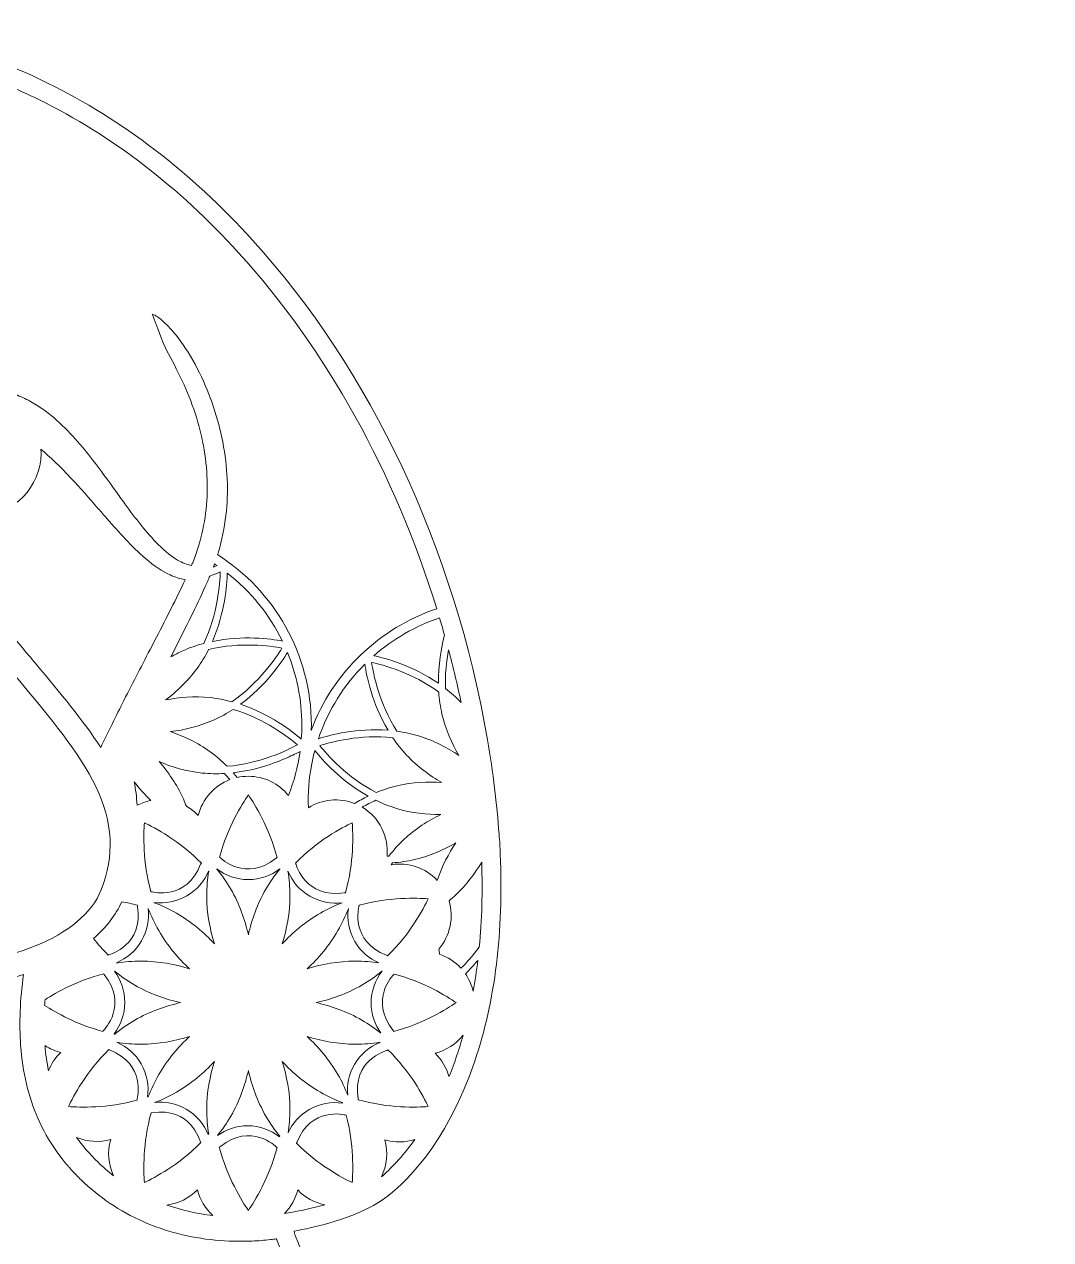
# Model space of a CAD drawing. Header units: millimetres. Extents: x -883 to 1566, y 87 to 598.
# Drawn here: x -198.8 to 21.6, y 336.8 to 597.8 of the extents above; entities that cross this region are included whole.
import ezdxf

# ---------------------------------------------------------------- set-up
doc = ezdxf.new("R2010")
doc.units = ezdxf.units.MM
doc.header["$MEASUREMENT"] = 0
doc.layers.add('Layer 2', color=7, linetype='Continuous')

msp = doc.modelspace()

# ---------------------------------------------------------------- linework, layer by layer
at = {"layer": 'Layer 2', "lineweight": 0}
for points, knots in [([(7.59, 244.45), (-3.48, 258), (-20.69, 266.08), (-33.06, 269.85), (-46.26, 273.87), (-56.89, 274.85), (-57.33, 274.89), (-57.33, 274.89), (-63.26, 275.35), (-63.26, 275.35), (-63.26, 275.35), (-58.29, 272.15), (-58.29, 272.15), (-57.98, 271.95), (-27.3, 251.65), (-25.39, 228.72), (-24.66, 219.9), (-28.34, 211.7), (-36.31, 204.35), (-44.76, 196.57), (-54.51, 193.84), (-65.29, 196.22), (-75.68, 198.52), (-84.61, 204.98), (-90.28, 209.99), (-96.97, 215.9), (-101.82, 222.28), (-103.16, 225.53), (-103.16, 225.53), (-103.4, 226.14), (-103.4, 226.14), (-102.45, 237.73), (-103.56, 248.95), (-106.72, 259.52), (-109.4, 268.44), (-113.53, 276.92), (-119.01, 284.71), (-122.35, 289.47), (-125.77, 293.36), (-128.79, 296.42), (-131.43, 311.06), (-135.35, 324.76), (-140.5, 337.36), (-140.5, 337.36), (-140.49, 337.37), (-140.49, 337.37), (-140.49, 337.37), (-140.51, 337.38), (-140.51, 337.38), (-140.61, 337.61), (-140.7, 337.84), (-140.79, 338.07), (-140.79, 338.07), (-140.84, 338.65), (-140.84, 338.65), (-137.2, 339.27), (-127.54, 341.25), (-121.39, 345.72), (-117.66, 348.43), (-108.33, 356.72), (-102.1, 375.11), (-97.72, 388.05), (-95.89, 402.95), (-96.63, 419.6), (-96.65, 421.03), (-96.74, 422.45), (-96.88, 423.87), (-97.33, 430.37), (-98.15, 437.13), (-99.36, 444.13), (-106.45, 485.36), (-124.38, 523.48), (-149.82, 551.48), (-163.02, 566), (-177.81, 577.35), (-193.8, 585.21), (-210.69, 593.52), (-228.61, 597.76), (-247.06, 597.82), (-247.06, 597.82), (-247.29, 597.82), (-247.29, 597.82), (-247.29, 597.82), (-247.29, 597.82), (-247.29, 597.82), (-265.74, 597.76), (-283.66, 593.52), (-300.56, 585.21), (-316.54, 577.35), (-331.33, 566), (-344.53, 551.48), (-369.97, 523.48), (-387.9, 485.36), (-394.99, 444.13), (-399.61, 417.32), (-398.69, 394.1), (-392.25, 375.11), (-386.02, 356.72), (-376.69, 348.43), (-372.96, 345.72), (-366.81, 341.25), (-357.15, 339.27), (-353.51, 338.65), (-353.51, 338.65), (-353.55, 338.23), (-353.55, 338.23), (-358.37, 324.81), (-362.17, 311.04), (-364.92, 297.06), (-368.1, 293.91), (-371.76, 289.81), (-375.34, 284.71), (-380.82, 276.92), (-384.95, 268.44), (-387.63, 259.52), (-390.97, 248.36), (-392.03, 236.48), (-390.77, 224.19), (-388.36, 200.65), (-379.94, 184.75), (-374.91, 175.25), (-373.01, 171.66), (-371.51, 168.83), (-371.33, 167.36), (-371.33, 167.24), (-371.46, 166.18), (-375.61, 163.16), (-378.56, 161.03), (-382.63, 158.54), (-386.94, 155.91), (-397.73, 149.32), (-409.96, 141.86), (-412.37, 135.15), (-414.64, 128.81), (-414.65, 123.78), (-412.37, 120.21), (-410.62, 117.47), (-407.56, 115.77), (-403.5, 115.26), (-397.11, 107.82), (-380.02, 109.01), (-373.97, 109.69), (-374.01, 109.28), (-374.02, 108.82), (-374.01, 108.34), (-374.17, 106.94), (-373.86, 106.33), (-373.65, 105.92), (-373.65, 105.92), (-373.64, 105.93), (-373.64, 105.93), (-373.35, 104.91), (-372.87, 103.84), (-372.1, 102.79), (-368.52, 97.9), (-360.39, 95.72), (-347.92, 96.3), (-341.76, 91.24), (-334.56, 89.82), (-328.4, 89.82), (-323.52, 89.82), (-319.3, 90.71), (-316.77, 91.4), (-313.85, 92.2), (-309.45, 92.16), (-304.79, 92.13), (-296.58, 92.07), (-288.1, 92.01), (-284.44, 96.38), (-284.44, 96.38), (-284.36, 96.49), (-284.36, 96.49), (-274.54, 110.69), (-287.03, 135.42), (-291.55, 143.4), (-284.05, 142.9), (-263.4, 141.67), (-247.18, 141.98), (-230.95, 141.67), (-210.3, 142.9), (-202.8, 143.4), (-207.32, 135.42), (-219.81, 110.69), (-209.99, 96.49), (-209.99, 96.49), (-209.91, 96.38), (-209.91, 96.38), (-206.25, 92.01), (-197.77, 92.07), (-189.56, 92.13), (-184.9, 92.16), (-180.5, 92.2), (-177.58, 91.4), (-171.85, 89.84), (-157.47, 87.24), (-146.43, 96.3), (-133.96, 95.72), (-125.83, 97.9), (-122.25, 102.79), (-121.43, 103.9), (-120.94, 105.03), (-120.66, 106.11), (-120.49, 106.51), (-120.38, 107.01), (-120.39, 107.68), (-120.32, 108.42), (-120.33, 109.1), (-120.38, 109.69), (-114.32, 109.01), (-97.24, 107.82), (-90.85, 115.26), (-86.79, 115.77), (-83.73, 117.47), (-81.98, 120.21), (-79.7, 123.78), (-79.71, 128.81), (-81.98, 135.15), (-83.16, 138.43), (-86.68, 141.88), (-91.23, 145.33), (-85.44, 143.84), (-77.25, 142.05), (-67.96, 140.98), (-63.12, 140.42), (-57.69, 140.03), (-51.97, 140.03), (-37.91, 140.03), (-22.08, 142.39), (-8.98, 150.42), (6.59, 159.96), (16.02, 175.91), (19.04, 197.83), (21.57, 216.16), (17.82, 231.93), (7.59, 244.45)], [0, 0, 0, 0, 1, 1, 1, 2, 2, 2, 3, 3, 3, 4, 4, 4, 5, 5, 5, 6, 6, 6, 7, 7, 7, 8, 8, 8, 9, 9, 9, 10, 10, 10, 11, 11, 11, 12, 12, 12, 13, 13, 13, 14, 14, 14, 15, 15, 15, 16, 16, 16, 17, 17, 17, 18, 18, 18, 19, 19, 19, 20, 20, 20, 21, 21, 21, 22, 22, 22, 23, 23, 23, 24, 24, 24, 25, 25, 25, 26, 26, 26, 27, 27, 27, 28, 28, 28, 29, 29, 29, 30, 30, 30, 31, 31, 31, 32, 32, 32, 33, 33, 33, 34, 34, 34, 35, 35, 35, 36, 36, 36, 37, 37, 37, 38, 38, 38, 39, 39, 39, 40, 40, 40, 41, 41, 41, 42, 42, 42, 43, 43, 43, 44, 44, 44, 45, 45, 45, 46, 46, 46, 47, 47, 47, 48, 48, 48, 49, 49, 49, 50, 50, 50, 51, 51, 51, 52, 52, 52, 53, 53, 53, 54, 54, 54, 55, 55, 55, 56, 56, 56, 57, 57, 57, 58, 58, 58, 59, 59, 59, 60, 60, 60, 61, 61, 61, 62, 62, 62, 63, 63, 63, 64, 64, 64, 65, 65, 65, 66, 66, 66, 67, 67, 67, 68, 68, 68, 69, 69, 69, 70, 70, 70, 71, 71, 71, 72, 72, 72, 73, 73, 73, 74, 74, 74, 75, 75, 75, 76, 76, 76, 77, 77, 77, 78, 78, 78, 78]), ([(-195.58, 581.59), (-180.05, 573.95), (-165.67, 562.91), (-152.81, 548.76), (-133.93, 527.99), (-119.28, 501.5), (-110.25, 472.3), (-122.47, 468.17), (-132.57, 458.71), (-137.2, 446.17), (-137.19, 446.54), (-137.18, 446.91), (-137.18, 447.28), (-137.18, 462.66), (-145.22, 476.19), (-157.3, 483.92), (-157.24, 484.11), (-157.19, 484.29), (-157.13, 484.49), (-156.38, 487.06), (-155.84, 489.69), (-155.53, 492.3), (-154.92, 497.42), (-155.15, 502.74), (-156.2, 508.11), (-157.17, 513.11), (-158.86, 518.12), (-161.21, 523), (-162.4, 525.45), (-163.77, 527.73), (-165.28, 529.79), (-166.03, 530.82), (-166.89, 531.85), (-167.84, 532.88), (-168.32, 533.36), (-168.78, 533.83), (-169.31, 534.28), (-169.6, 534.54), (-169.88, 534.75), (-170.14, 534.94), (-170.14, 534.94), (-170.24, 535.01), (-170.24, 535.01), (-170.53, 535.21), (-170.89, 535.45), (-171.36, 535.56), (-171.36, 535.56), (-168.83, 528.78), (-168.3, 527.84), (-167.15, 525.8), (-166.04, 523.64), (-164.91, 521.24), (-162.75, 516.66), (-161.22, 511.97), (-160.36, 507.32), (-159.44, 502.38), (-159.28, 497.51), (-159.88, 492.83), (-160.18, 490.47), (-160.69, 488.09), (-161.39, 485.77), (-161.79, 484.5), (-162.18, 483.38), (-162.59, 482.35), (-162.69, 482.1), (-162.79, 481.86), (-162.89, 481.61), (-163.87, 481.79), (-164.88, 482.17), (-165.89, 482.75), (-167.19, 483.5), (-168.47, 484.53), (-170.04, 486.07), (-172.62, 488.66), (-174.91, 491.69), (-177.21, 494.82), (-177.88, 495.74), (-178.55, 496.66), (-179.21, 497.59), (-180.8, 499.8), (-182.44, 502.08), (-184.17, 504.31), (-186.37, 507.14), (-189.08, 510.43), (-192.51, 513.35), (-193.24, 513.98), (-194.08, 514.63), (-195.07, 515.33), (-195.88, 515.9), (-196.79, 516.46), (-197.94, 517.07), (-198.96, 517.6), (-200.01, 518.07), (-201.09, 518.45), (-202.14, 518.83), (-203.26, 519.11), (-204.53, 519.33), (-205.63, 519.51), (-206.83, 519.59), (-208.11, 519.58), (-209.2, 519.56), (-210.38, 519.43), (-211.61, 519.19), (-214.03, 518.73), (-216.25, 517.94), (-218.2, 516.84), (-219.15, 516.32), (-220.12, 515.63), (-221.18, 514.73), (-221.18, 514.73), (-221.21, 514.7), (-221.21, 514.7), (-222.26, 513.72), (-223.04, 512.85), (-223.65, 511.99), (-224.28, 511.13), (-224.85, 510.14), (-225.46, 508.84), (-225.9, 507.82), (-226.28, 506.71), (-226.58, 505.53), (-226.6, 505.42), (-226.63, 505.3), (-226.65, 505.18), (-227.94, 508.77), (-228.8, 512.32), (-229.27, 515.97), (-231.34, 531.8), (-231.26, 554.37), (-219.16, 571.91), (-213.19, 580.57), (-206.54, 584.64), (-204.74, 585.64), (-201.65, 584.42), (-198.57, 583.06), (-195.58, 581.59)], [0, 0, 0, 0, 1, 1, 1, 2, 2, 2, 3, 3, 3, 4, 4, 4, 5, 5, 5, 6, 6, 6, 7, 7, 7, 8, 8, 8, 9, 9, 9, 10, 10, 10, 11, 11, 11, 12, 12, 12, 13, 13, 13, 14, 14, 14, 15, 15, 15, 16, 16, 16, 17, 17, 17, 18, 18, 18, 19, 19, 19, 20, 20, 20, 21, 21, 21, 22, 22, 22, 23, 23, 23, 24, 24, 24, 25, 25, 25, 26, 26, 26, 27, 27, 27, 28, 28, 28, 29, 29, 29, 30, 30, 30, 31, 31, 31, 32, 32, 32, 33, 33, 33, 34, 34, 34, 35, 35, 35, 36, 36, 36, 37, 37, 37, 38, 38, 38, 39, 39, 39, 40, 40, 40, 41, 41, 41, 42, 42, 42, 43, 43, 43, 44, 44, 44, 45, 45, 45, 45]), ([(-236.18, 403.75), (-239.38, 406.52), (-241.73, 410.02), (-243.18, 414.18), (-240.51, 416.72), (-235.84, 421.25), (-231.61, 425.93), (-225.68, 432.48), (-222.8, 436.89), (-222.8, 439.39), (-222.8, 446.11), (-232.87, 451.37), (-245.73, 451.37), (-258.6, 451.37), (-268.67, 446.11), (-268.67, 439.39), (-268.67, 434.73), (-258.18, 423.82), (-249.19, 415.32), (-250.59, 410.66), (-253.07, 406.77), (-256.56, 403.75), (-260.76, 400.12), (-266.47, 397.75), (-273.08, 396.91), (-289.07, 394.86), (-306.52, 401.87), (-310.44, 411.9), (-313.34, 419.35), (-312.97, 426.4), (-309.26, 434.11), (-305.73, 441.45), (-299.64, 448.73), (-292.58, 457.15), (-290.41, 459.74), (-288.18, 462.41), (-285.91, 465.21), (-276.71, 476.57), (-271.2, 484.18), (-267.16, 491.14), (-267.16, 491.14), (-267.13, 491.12), (-267.13, 491.12), (-267.13, 491.12), (-266.63, 492), (-266.63, 492), (-266.58, 492.08), (-266.54, 492.16), (-266.49, 492.28), (-266.49, 492.28), (-266.42, 492.44), (-266.42, 492.44), (-262.36, 499.69), (-259.9, 506.4), (-258.74, 513.39), (-258.48, 513.4), (-258.22, 513.44), (-257.95, 513.5), (-258.24, 513.06), (-258.46, 512.57), (-258.6, 512.03), (-259.03, 510.37), (-258.67, 508.14), (-256.35, 506.8), (-255.55, 506.35), (-254.71, 506.12), (-253.85, 506.12), (-253.42, 506.12), (-252.99, 506.17), (-252.56, 506.29), (-252.25, 506.38), (-251.96, 506.49), (-251.66, 506.63), (-252.63, 504.16), (-253.37, 501.25), (-253.37, 498.11), (-253.37, 489.19), (-247.39, 482.08), (-247.14, 481.78), (-247.14, 481.78), (-246.37, 480.89), (-246.37, 480.89), (-246.37, 480.89), (-245.6, 481.78), (-245.6, 481.78), (-245.35, 482.08), (-239.37, 489.19), (-239.37, 498.11), (-239.37, 501.25), (-240.11, 504.16), (-241.08, 506.63), (-240.78, 506.49), (-240.49, 506.38), (-240.18, 506.29), (-239.75, 506.17), (-239.32, 506.12), (-238.89, 506.12), (-238.03, 506.12), (-237.19, 506.35), (-236.39, 506.8), (-234.07, 508.14), (-233.7, 510.37), (-234.14, 512.03), (-234.28, 512.57), (-234.5, 513.06), (-234.79, 513.5), (-234.52, 513.44), (-234.26, 513.4), (-234, 513.39), (-232.82, 506.18), (-230.36, 499.52), (-226.12, 492.07), (-222.08, 484.96), (-216.31, 476.93), (-206.83, 465.21), (-204.56, 462.4), (-202.32, 459.73), (-200.16, 457.15), (-193.1, 448.73), (-187.01, 441.45), (-183.48, 434.11), (-179.77, 426.4), (-179.4, 419.35), (-182.3, 411.9), (-186.22, 401.87), (-203.67, 394.86), (-219.66, 396.91), (-226.27, 397.75), (-231.98, 400.12), (-236.18, 403.75)], [0, 0, 0, 0, 1, 1, 1, 2, 2, 2, 3, 3, 3, 4, 4, 4, 5, 5, 5, 6, 6, 6, 7, 7, 7, 8, 8, 8, 9, 9, 9, 10, 10, 10, 11, 11, 11, 12, 12, 12, 13, 13, 13, 14, 14, 14, 15, 15, 15, 16, 16, 16, 17, 17, 17, 18, 18, 18, 19, 19, 19, 20, 20, 20, 21, 21, 21, 22, 22, 22, 23, 23, 23, 24, 24, 24, 25, 25, 25, 26, 26, 26, 27, 27, 27, 28, 28, 28, 29, 29, 29, 30, 30, 30, 31, 31, 31, 32, 32, 32, 33, 33, 33, 34, 34, 34, 35, 35, 35, 36, 36, 36, 37, 37, 37, 38, 38, 38, 39, 39, 39, 40, 40, 40, 41, 41, 41, 42, 42, 42, 43, 43, 43, 43]), ([(-195.25, 506.54), (-193.27, 504.91), (-191.18, 502.9), (-188.79, 500.36), (-186.81, 498.25), (-184.84, 495.99), (-182.93, 493.79), (-182.33, 493.1), (-181.72, 492.4), (-181.11, 491.7), (-181.11, 491.7), (-181.04, 491.63), (-181.04, 491.63), (-178.49, 488.72), (-175.86, 485.72), (-172.79, 483.08), (-170.89, 481.47), (-169.21, 480.35), (-167.52, 479.57), (-166.43, 479.07), (-165.36, 478.73), (-164.34, 478.55), (-164.31, 478.55), (-164.29, 478.54), (-164.26, 478.54), (-166.2, 474.4), (-168.35, 470.23), (-170.42, 466.21), (-170.42, 466.21), (-171.82, 463.51), (-171.82, 463.51), (-173.79, 459.71), (-175.83, 455.78), (-177.79, 451.89), (-179.45, 448.61), (-180.97, 445.52), (-182.41, 442.5), (-186.15, 448.3), (-191.09, 454.19), (-196.3, 460.41), (-198.45, 462.98), (-200.67, 465.63), (-202.9, 468.39), (-212.28, 479.97), (-217.73, 487.56), (-221.66, 494.48), (-221.67, 494.57), (-221.67, 494.65), (-221.67, 494.72), (-221.67, 494.72), (-221.67, 495.09), (-221.67, 495.09), (-221.67, 495.41), (-221.67, 495.74), (-221.65, 496.08), (-221.64, 496.5), (-221.61, 496.95), (-221.57, 497.42), (-221.54, 497.84), (-221.5, 498.28), (-221.45, 498.71), (-221.31, 499.74), (-221.13, 500.71), (-220.9, 501.63), (-219.19, 496.34), (-214.21, 492.5), (-208.38, 492.5), (-201.12, 492.5), (-195.22, 498.4), (-195.22, 505.65), (-195.22, 505.95), (-195.23, 506.24), (-195.25, 506.54)], [0, 0, 0, 0, 1, 1, 1, 2, 2, 2, 3, 3, 3, 4, 4, 4, 5, 5, 5, 6, 6, 6, 7, 7, 7, 8, 8, 8, 9, 9, 9, 10, 10, 10, 11, 11, 11, 12, 12, 12, 13, 13, 13, 14, 14, 14, 15, 15, 15, 16, 16, 16, 17, 17, 17, 18, 18, 18, 19, 19, 19, 20, 20, 20, 21, 21, 21, 22, 22, 22, 23, 23, 23, 24, 24, 24, 24]), ([(-158.21, 481.26), (-158.13, 481.47), (-158.05, 481.69), (-157.97, 481.91), (-157.79, 481.79), (-157.6, 481.67), (-157.42, 481.55), (-157.65, 481.47), (-157.92, 481.37), (-158.21, 481.26)], [0, 0, 0, 0, 1, 1, 1, 2, 2, 2, 3, 3, 3, 3]), ([(-156.74, 480.19), (-156.8, 477.74), (-157.25, 471.21), (-160.29, 464.84), (-161.79, 464.44), (-163.3, 463.92), (-164.79, 463.26), (-165.68, 462.86), (-166.53, 462.42), (-167.35, 461.96), (-167.35, 461.96), (-166.24, 464.16), (-166.24, 464.16), (-164.12, 468.35), (-161.93, 472.69), (-159.95, 477.09), (-159.59, 477.88), (-159.27, 478.61), (-158.98, 479.31), (-158.06, 479.71), (-157.29, 480), (-156.74, 480.19)], [0, 0, 0, 0, 1, 1, 1, 2, 2, 2, 3, 3, 3, 4, 4, 4, 5, 5, 5, 6, 6, 6, 7, 7, 7, 7]), ([(-158.43, 465.28), (-155.76, 471.41), (-155.3, 477.4), (-155.24, 479.96), (-150.26, 476.08), (-146.18, 471.09), (-143.39, 465.36), (-145.91, 465.83), (-151.87, 466.63), (-158.43, 465.28)], [0, 0, 0, 0, 1, 1, 1, 2, 2, 2, 3, 3, 3, 3]), ([(-108.58, 466.61), (-109.31, 463.84), (-109.95, 460.25), (-109.9, 456.3), (-115.43, 460.09), (-121.25, 461.67), (-123.75, 462.21), (-119.64, 465.81), (-114.85, 468.58), (-109.66, 470.34), (-109.29, 469.1), (-108.93, 467.86), (-108.58, 466.61)], [0, 0, 0, 0, 1, 1, 1, 2, 2, 2, 3, 3, 3, 4, 4, 4, 4]), ([(-168.49, 452.7), (-166.11, 454.48), (-163.73, 456.72), (-161.73, 459.48), (-160.76, 460.8), (-159.94, 462.17), (-159.25, 463.55), (-152.38, 465.2), (-145.9, 464.3), (-143.49, 463.85), (-144.76, 461.76), (-148.43, 456.33), (-154.24, 452.33), (-155.73, 452.73), (-157.3, 453.03), (-158.93, 453.2), (-162.32, 453.56), (-165.57, 453.28), (-168.49, 452.7)], [0, 0, 0, 0, 1, 1, 1, 2, 2, 2, 3, 3, 3, 4, 4, 4, 5, 5, 5, 6, 6, 6, 6]), ([(-139.34, 444.32), (-141.28, 445.99), (-146.05, 449.67), (-152.41, 451.78), (-147.02, 455.76), (-143.63, 460.73), (-142.3, 462.91), (-140.32, 458.09), (-139.23, 452.81), (-139.23, 447.28), (-139.23, 446.29), (-139.27, 445.3), (-139.34, 444.32)], [0, 0, 0, 0, 1, 1, 1, 2, 2, 2, 3, 3, 3, 4, 4, 4, 4]), ([(-107.72, 463.48), (-106.73, 459.75), (-105.83, 455.97), (-105.02, 452.17), (-106.09, 453.28), (-107.21, 454.28), (-108.36, 455.18), (-108.5, 458.18), (-108.19, 461.02), (-107.72, 463.48)], [0, 0, 0, 0, 1, 1, 1, 2, 2, 2, 3, 3, 3, 3]), ([(-120.71, 446.19), (-127.4, 446.72), (-133.22, 445.17), (-135.66, 444.39), (-133.57, 450.56), (-130.12, 455.99), (-125.7, 460.39), (-125.32, 457.86), (-124.13, 451.96), (-120.71, 446.19)], [0, 0, 0, 0, 1, 1, 1, 2, 2, 2, 3, 3, 3, 3]), ([(-114.15, 444.98), (-115.71, 445.46), (-117.28, 445.78), (-118.81, 445.99), (-122.61, 451.93), (-123.88, 458.36), (-124.24, 460.78), (-121.84, 460.26), (-115.51, 458.58), (-109.82, 454.39), (-109.72, 452.85), (-109.5, 451.27), (-109.13, 449.68), (-108.35, 446.36), (-107.02, 443.38), (-105.52, 440.81), (-107.99, 442.47), (-110.88, 443.99), (-114.15, 444.98)], [0, 0, 0, 0, 1, 1, 1, 2, 2, 2, 3, 3, 3, 4, 4, 4, 5, 5, 5, 6, 6, 6, 6]), ([(-158.16, 448.4), (-156.67, 449.06), (-155.28, 449.84), (-153.98, 450.69), (-147.21, 448.69), (-142.05, 444.66), (-140.19, 443.07), (-142.34, 441.89), (-148.22, 439.02), (-155.26, 438.46), (-156.35, 439.55), (-157.55, 440.6), (-158.88, 441.56), (-161.64, 443.56), (-164.6, 444.95), (-167.42, 445.91), (-164.46, 446.26), (-161.28, 447.01), (-158.16, 448.4)], [0, 0, 0, 0, 1, 1, 1, 2, 2, 2, 3, 3, 3, 4, 4, 4, 5, 5, 5, 6, 6, 6, 6]), ([(-135.36, 442.91), (-133.02, 443.66), (-126.7, 445.36), (-119.69, 444.58), (-118.82, 443.3), (-117.84, 442.04), (-116.72, 440.85), (-114.39, 438.36), (-111.75, 436.44), (-109.16, 434.97), (-112.13, 435.18), (-115.39, 435.05), (-118.72, 434.27), (-120.31, 433.9), (-121.82, 433.4), (-123.25, 432.82), (-129.52, 436.06), (-133.83, 440.99), (-135.36, 442.91)], [0, 0, 0, 0, 1, 1, 1, 2, 2, 2, 3, 3, 3, 4, 4, 4, 5, 5, 5, 6, 6, 6, 6]), ([(-150.71, 436.32), (-151.53, 436.32), (-152.33, 436.23), (-153.09, 436.06), (-153.37, 436.4), (-153.65, 436.74), (-153.95, 437.07), (-149.25, 437.6), (-145.17, 439.06), (-142.39, 440.3), (-141.22, 440.82), (-140.27, 441.31), (-139.61, 441.67), (-140.06, 438.37), (-140.91, 435.2), (-142.09, 432.19), (-144.13, 434.71), (-147.23, 436.32), (-150.71, 436.32)], [0, 0, 0, 0, 1, 1, 1, 2, 2, 2, 3, 3, 3, 4, 4, 4, 5, 5, 5, 6, 6, 6, 6]), ([(-125, 432.04), (-126.02, 431.56), (-126.99, 431.03), (-127.9, 430.48), (-131.22, 431.79), (-134.9, 431.38), (-137.81, 429.57), (-137.93, 432.66), (-137.7, 435.8), (-137.1, 438.96), (-136.91, 439.93), (-136.68, 440.89), (-136.43, 441.84), (-134.84, 439.84), (-130.85, 435.33), (-125, 432.04)], [0, 0, 0, 0, 1, 1, 1, 2, 2, 2, 3, 3, 3, 4, 4, 4, 5, 5, 5, 5]), ([(-161.48, 427.9), (-162.23, 428.69), (-163.09, 429.35), (-164.02, 429.88), (-164.22, 430.4), (-164.43, 430.93), (-164.66, 431.45), (-166.05, 434.57), (-167.92, 437.24), (-169.88, 439.48), (-167.14, 438.31), (-164.01, 437.37), (-160.62, 437.02), (-158.99, 436.85), (-157.4, 436.82), (-155.85, 436.91), (-155.44, 436.47), (-155.05, 436.03), (-154.67, 435.59), (-158.02, 434.3), (-160.6, 431.44), (-161.48, 427.9)], [0, 0, 0, 0, 1, 1, 1, 2, 2, 2, 3, 3, 3, 4, 4, 4, 5, 5, 5, 6, 6, 6, 7, 7, 7, 7]), ([(-175.22, 435.15), (-174.19, 433.78), (-173.01, 432.41), (-171.67, 431.11), (-172.67, 430.91), (-173.66, 430.57), (-174.61, 430.08), (-174.69, 431.84), (-174.91, 433.55), (-175.22, 435.15)], [0, 0, 0, 0, 1, 1, 1, 2, 2, 2, 3, 3, 3, 3]), ([(-150.71, 432.3), (-149.35, 430.34), (-146.2, 425.29), (-144.52, 418.84), (-144.6, 418.83), (-144.67, 418.8), (-144.73, 418.75), (-151.32, 413.5), (-156.58, 418.67), (-156.8, 418.89), (-156.82, 418.91), (-156.85, 418.92), (-156.88, 418.94), (-155.19, 425.34), (-152.06, 430.35), (-150.71, 432.3)], [0, 0, 0, 0, 1, 1, 1, 2, 2, 2, 3, 3, 3, 4, 4, 4, 5, 5, 5, 5]), ([(-118.88, 429.41), (-115.61, 428.42), (-112.37, 428.08), (-109.39, 428.1), (-112.07, 426.79), (-114.83, 425.05), (-117.32, 422.72), (-118.51, 421.6), (-119.58, 420.41), (-120.52, 419.19), (-120.66, 419.18), (-120.78, 419.19), (-120.92, 419.18), (-120.56, 423.29), (-122.51, 427.43), (-126.27, 429.67), (-125.33, 430.2), (-124.35, 430.71), (-123.31, 431.16), (-121.92, 430.48), (-120.44, 429.89), (-118.88, 429.41)], [0, 0, 0, 0, 1, 1, 1, 2, 2, 2, 3, 3, 3, 4, 4, 4, 5, 5, 5, 6, 6, 6, 7, 7, 7, 7]), ([(-171.63, 411.51), (-173.42, 417.96), (-173.21, 423.94), (-173.02, 426.33), (-170.83, 425.3), (-165.49, 422.46), (-160.78, 417.62), (-160.85, 417.57), (-160.91, 417.5), (-160.95, 417.42), (-164.03, 409.58), (-171.17, 411.42), (-171.47, 411.5), (-171.52, 411.51), (-171.58, 411.51), (-171.63, 411.51)], [0, 0, 0, 0, 1, 1, 1, 2, 2, 2, 3, 3, 3, 4, 4, 4, 5, 5, 5, 5]), ([(-128.41, 426.33), (-128.21, 423.91), (-128, 417.81), (-129.86, 411.28), (-129.94, 411.31), (-130.02, 411.32), (-130.1, 411.31), (-138.44, 410.06), (-140.41, 417.16), (-140.49, 417.47), (-140.51, 417.54), (-140.55, 417.61), (-140.6, 417.66), (-135.9, 422.47), (-130.59, 425.3), (-128.41, 426.33)], [0, 0, 0, 0, 1, 1, 1, 2, 2, 2, 3, 3, 3, 4, 4, 4, 5, 5, 5, 5]), ([(-120.02, 417.33), (-119.92, 417.46), (-119.83, 417.6), (-119.74, 417.73), (-118.2, 417.84), (-116.62, 418.06), (-115.02, 418.43), (-111.7, 419.2), (-108.72, 420.53), (-106.14, 422.03), (-107.72, 419.71), (-109.15, 417), (-110.14, 413.96), (-112.68, 416.67), (-116.41, 417.91), (-120.02, 417.33)], [0, 0, 0, 0, 1, 1, 1, 2, 2, 2, 3, 3, 3, 4, 4, 4, 5, 5, 5, 5]), ([(-101.12, 399.61), (-102.45, 397.82), (-103.83, 396.3), (-105.06, 395.08), (-106.3, 396.43), (-107.86, 397.48), (-109.63, 398.1), (-109.69, 398.46), (-109.74, 398.83), (-109.79, 399.21), (-107.38, 402.06), (-106.53, 405.98), (-107.62, 409.6), (-107.14, 409.99), (-106.66, 410.41), (-106.19, 410.84), (-103.87, 413.02), (-102.05, 415.46), (-100.61, 417.87), (-100.39, 411.5), (-100.56, 405.41), (-101.12, 399.61)], [0, 0, 0, 0, 1, 1, 1, 2, 2, 2, 3, 3, 3, 4, 4, 4, 5, 5, 5, 6, 6, 6, 7, 7, 7, 7]), ([(-166.17, 406.93), (-167.73, 407.83), (-169.31, 408.57), (-170.9, 409.17), (-170.91, 409.19), (-170.91, 409.22), (-170.92, 409.24), (-168.59, 408.93), (-166.14, 409.36), (-163.94, 410.62), (-161.75, 411.89), (-160.16, 413.79), (-159.26, 415.96), (-159.24, 415.95), (-159.23, 415.93), (-159.21, 415.91), (-159.48, 414.24), (-159.64, 412.5), (-159.64, 410.7), (-159.64, 406.96), (-158.96, 403.44), (-158, 400.32), (-160.22, 402.72), (-162.93, 405.06), (-166.17, 406.93)], [0, 0, 0, 0, 1, 1, 1, 2, 2, 2, 3, 3, 3, 4, 4, 4, 5, 5, 5, 6, 6, 6, 7, 7, 7, 8, 8, 8, 8]), ([(-157.45, 416.42), (-155.58, 414.98), (-153.25, 414.13), (-150.71, 414.13), (-148.18, 414.13), (-145.84, 414.98), (-143.97, 416.42), (-143.97, 416.41), (-143.97, 416.4), (-143.97, 416.39), (-145.04, 415.07), (-146.04, 413.64), (-146.94, 412.08), (-148.81, 408.85), (-149.99, 405.46), (-150.71, 402.28), (-151.44, 405.46), (-152.61, 408.85), (-154.48, 412.08), (-155.38, 413.64), (-156.39, 415.07), (-157.46, 416.39), (-157.45, 416.4), (-157.45, 416.41), (-157.45, 416.42)], [0, 0, 0, 0, 1, 1, 1, 2, 2, 2, 3, 3, 3, 4, 4, 4, 5, 5, 5, 6, 6, 6, 7, 7, 7, 8, 8, 8, 8]), ([(-142.21, 415.91), (-142.21, 415.92), (-142.21, 415.92), (-142.2, 415.92), (-141.3, 413.74), (-139.7, 411.82), (-137.5, 410.55), (-135.32, 409.29), (-132.88, 408.86), (-130.56, 409.16), (-132.13, 408.56), (-133.71, 407.82), (-135.25, 406.93), (-138.49, 405.06), (-141.2, 402.72), (-143.43, 400.32), (-142.46, 403.44), (-141.78, 406.96), (-141.78, 410.7), (-141.78, 412.5), (-141.94, 414.24), (-142.21, 415.91)], [0, 0, 0, 0, 1, 1, 1, 2, 2, 2, 3, 3, 3, 4, 4, 4, 5, 5, 5, 6, 6, 6, 7, 7, 7, 7]), ([(-126.95, 408.41), (-126.93, 408.47), (-126.92, 408.54), (-126.93, 408.6), (-120.47, 410.4), (-114.48, 410.19), (-112.08, 410), (-113.12, 407.81), (-115.97, 402.45), (-120.83, 397.73), (-120.88, 397.79), (-120.94, 397.85), (-121.03, 397.88), (-128.87, 400.97), (-127.03, 408.1), (-126.95, 408.41)], [0, 0, 0, 0, 1, 1, 1, 2, 2, 2, 3, 3, 3, 4, 4, 4, 5, 5, 5, 5]), ([(-174.49, 408.6), (-174.51, 408.53), (-174.52, 408.45), (-174.51, 408.37), (-173.26, 400.04), (-180.36, 398.07), (-180.67, 397.99), (-180.72, 397.98), (-180.76, 397.95), (-180.8, 397.93), (-181.98, 399.1), (-183.04, 400.3), (-183.98, 401.48), (-181.22, 403.85), (-179.15, 406.52), (-177.89, 409.38), (-176.78, 409.18), (-175.64, 408.92), (-174.49, 408.6)], [0, 0, 0, 0, 1, 1, 1, 2, 2, 2, 3, 3, 3, 4, 4, 4, 5, 5, 5, 6, 6, 6, 6]), ([(-173.72, 396.62), (-175.51, 396.62), (-177.25, 396.47), (-178.93, 396.2), (-178.96, 396.22), (-178.99, 396.25), (-179.02, 396.28), (-176.83, 397.18), (-174.92, 398.77), (-173.65, 400.97), (-172.39, 403.15), (-171.96, 405.58), (-172.25, 407.91), (-172.23, 407.9), (-172.21, 407.89), (-172.19, 407.88), (-171.58, 406.3), (-170.84, 404.71), (-169.95, 403.16), (-168.08, 399.92), (-165.73, 397.21), (-163.34, 394.98), (-166.46, 395.95), (-169.98, 396.62), (-173.72, 396.62)], [0, 0, 0, 0, 1, 1, 1, 2, 2, 2, 3, 3, 3, 4, 4, 4, 5, 5, 5, 6, 6, 6, 7, 7, 7, 8, 8, 8, 8]), ([(-131.48, 403.16), (-130.58, 404.71), (-129.84, 406.3), (-129.24, 407.88), (-129.24, 407.88), (-129.23, 407.88), (-129.23, 407.89), (-129.55, 405.53), (-129.13, 403.06), (-127.85, 400.85), (-126.62, 398.71), (-124.77, 397.13), (-122.66, 396.22), (-124.28, 396.47), (-125.97, 396.62), (-127.71, 396.62), (-131.45, 396.62), (-134.97, 395.95), (-138.09, 394.98), (-135.69, 397.21), (-133.35, 399.92), (-131.48, 403.16)], [0, 0, 0, 0, 1, 1, 1, 2, 2, 2, 3, 3, 3, 4, 4, 4, 5, 5, 5, 6, 6, 6, 7, 7, 7, 7]), ([(-102.42, 390.15), (-102.43, 390.15), (-102.44, 390.15), (-102.46, 390.15), (-102.77, 391.51), (-103.34, 392.76), (-104.11, 393.88), (-103.27, 394.71), (-102.35, 395.68), (-101.43, 396.78), (-101.7, 394.52), (-102.02, 392.31), (-102.42, 390.15)], [0, 0, 0, 0, 1, 1, 1, 2, 2, 2, 3, 3, 3, 4, 4, 4, 4]), ([(-365.44, 263.23), (-363.53, 288.41), (-358.25, 313.18), (-349.74, 336.86), (-349.74, 336.86), (-349.7, 336.98), (-349.7, 336.98), (-349.24, 336.92), (-348.82, 336.86), (-348.42, 336.81), (-347.01, 336.65), (-345.71, 336.55), (-344.44, 336.5), (-341.86, 336.38), (-339.18, 336.45), (-336.48, 336.7), (-331.01, 337.23), (-325.8, 338.57), (-321, 340.68), (-316.02, 342.89), (-311.55, 345.9), (-307.7, 349.64), (-307.35, 349.96), (-307.03, 350.3), (-306.72, 350.62), (-306.58, 350.78), (-306.44, 350.93), (-306.28, 351.09), (-306.28, 351.09), (-305.6, 351.81), (-305.6, 351.81), (-305.44, 351.97), (-305.29, 352.15), (-305.14, 352.33), (-305.07, 352.41), (-304.99, 352.5), (-304.91, 352.6), (-304.8, 352.72), (-304.7, 352.85), (-304.59, 352.97), (-304.26, 353.35), (-303.92, 353.75), (-303.62, 354.16), (-303.62, 354.16), (-302.71, 355.34), (-302.71, 355.34), (-302.71, 355.34), (-302.41, 355.78), (-302.41, 355.78), (-300.84, 358.02), (-299.49, 360.4), (-298.42, 362.86), (-296.38, 367.51), (-295.14, 372.76), (-294.72, 378.46), (-294.36, 383.4), (-294.6, 388.7), (-295.41, 394.2), (-295.42, 394.21), (-295.42, 394.22), (-295.42, 394.22), (-290.09, 392.45), (-284.31, 391.51), (-278.59, 391.51), (-277.07, 391.51), (-275.53, 391.58), (-274, 391.73), (-270.97, 388.76), (-258.83, 377.89), (-243.75, 378.23), (-234.32, 378.45), (-225.65, 382.97), (-217.97, 391.66), (-216.69, 391.56), (-215.41, 391.51), (-214.15, 391.51), (-209.05, 391.51), (-203.85, 392.27), (-198.98, 393.71), (-199.74, 388.38), (-199.95, 383.25), (-199.6, 378.46), (-199.18, 372.76), (-197.94, 367.51), (-195.9, 362.86), (-194.83, 360.4), (-193.49, 358.02), (-191.92, 355.8), (-191.92, 355.8), (-191.64, 355.39), (-191.64, 355.39), (-191.64, 355.39), (-190.72, 354.18), (-190.72, 354.18), (-190.4, 353.75), (-190.06, 353.35), (-189.73, 352.97), (-189.63, 352.85), (-189.52, 352.72), (-189.4, 352.58), (-189.33, 352.5), (-189.26, 352.41), (-189.18, 352.33), (-189.03, 352.15), (-188.88, 351.97), (-188.72, 351.8), (-188.72, 351.8), (-188.03, 351.08), (-188.03, 351.08), (-187.88, 350.93), (-187.74, 350.78), (-187.6, 350.62), (-187.29, 350.3), (-186.97, 349.96), (-186.62, 349.64), (-182.77, 345.9), (-178.3, 342.89), (-173.31, 340.68), (-168.52, 338.57), (-163.31, 337.23), (-157.84, 336.7), (-155.14, 336.45), (-152.47, 336.38), (-149.88, 336.5), (-148.62, 336.55), (-147.31, 336.65), (-145.91, 336.81), (-145.53, 336.86), (-145.13, 336.91), (-144.71, 336.97), (-144.71, 336.97), (-144.62, 336.75), (-144.62, 336.75), (-136.48, 317.18), (-131.41, 294.85), (-129.56, 270.37), (-128.07, 250.74), (-128.63, 229.69), (-131.23, 207.81), (-133.16, 191.58), (-135.93, 177.31), (-138.46, 166.33), (-141.41, 164.85), (-145.77, 163.15), (-151.13, 161.95), (-160.09, 159.94), (-177, 158.29), (-189.77, 169.74), (-187.29, 178.72), (-184.69, 189.46), (-182.74, 200.89), (-179.63, 219.09), (-179.04, 235.54), (-179.94, 249.87), (-182.09, 284.17), (-199.64, 298.21), (-199.64, 298.21), (-199.64, 298.21), (-186.45, 272.71), (-184.98, 249.46), (-184.59, 243.29), (-184.32, 236.71), (-184.62, 229.74), (-188.82, 231.92), (-193.77, 232.49), (-198.45, 231.15), (-196.09, 239.25), (-199.45, 248.22), (-207.07, 252.62), (-214.66, 257.01), (-224.09, 255.45), (-229.92, 249.41), (-231.93, 257.6), (-239.32, 263.69), (-248.12, 263.69), (-256.9, 263.69), (-264.28, 257.63), (-266.31, 249.48), (-272.14, 255.57), (-281.59, 257.15), (-289.21, 252.75), (-296.81, 248.36), (-300.17, 239.42), (-297.85, 231.35), (-302.1, 232.58), (-306.59, 232.24), (-310.54, 230.53), (-310.55, 237.43), (-309.66, 243.95), (-309.17, 250.21), (-307.56, 270.47), (-290.28, 300.26), (-290.28, 300.26), (-290.28, 300.26), (-308.45, 286.88), (-314.17, 250.92), (-316.54, 236), (-316.01, 219.07), (-312.98, 200.67), (-311.01, 188.67), (-308.18, 177.62), (-305.4, 168.48), (-317.82, 159.21), (-333.23, 160.78), (-341.63, 162.66), (-348.85, 164.28), (-354.26, 166.79), (-356.84, 168.48), (-359.26, 177.53), (-361.79, 189.05), (-363.61, 202.47), (-366.36, 222.65), (-366.97, 243.09), (-365.44, 263.23)], [0, 0, 0, 0, 1, 1, 1, 2, 2, 2, 3, 3, 3, 4, 4, 4, 5, 5, 5, 6, 6, 6, 7, 7, 7, 8, 8, 8, 9, 9, 9, 10, 10, 10, 11, 11, 11, 12, 12, 12, 13, 13, 13, 14, 14, 14, 15, 15, 15, 16, 16, 16, 17, 17, 17, 18, 18, 18, 19, 19, 19, 20, 20, 20, 21, 21, 21, 22, 22, 22, 23, 23, 23, 24, 24, 24, 25, 25, 25, 26, 26, 26, 27, 27, 27, 28, 28, 28, 29, 29, 29, 30, 30, 30, 31, 31, 31, 32, 32, 32, 33, 33, 33, 34, 34, 34, 35, 35, 35, 36, 36, 36, 37, 37, 37, 38, 38, 38, 39, 39, 39, 40, 40, 40, 41, 41, 41, 42, 42, 42, 43, 43, 43, 44, 44, 44, 45, 45, 45, 46, 46, 46, 47, 47, 47, 48, 48, 48, 49, 49, 49, 50, 50, 50, 51, 51, 51, 52, 52, 52, 53, 53, 53, 54, 54, 54, 55, 55, 55, 56, 56, 56, 57, 57, 57, 58, 58, 58, 59, 59, 59, 60, 60, 60, 61, 61, 61, 62, 62, 62, 63, 63, 63, 64, 64, 64, 65, 65, 65, 66, 66, 66, 67, 67, 67, 68, 68, 68, 69, 69, 69, 70, 70, 70, 71, 71, 71, 71]), ([(-179.4, 394.44), (-178.09, 393.37), (-176.65, 392.37), (-175.1, 391.47), (-171.86, 389.6), (-168.48, 388.42), (-165.29, 387.7), (-168.48, 386.97), (-171.86, 385.8), (-175.1, 383.93), (-176.65, 383.03), (-178.09, 382.02), (-179.4, 380.95), (-179.45, 380.96), (-179.5, 380.97), (-179.55, 380.98), (-178.09, 382.86), (-177.23, 385.21), (-177.23, 387.76), (-177.23, 390.26), (-178.06, 392.57), (-179.46, 394.43), (-179.44, 394.43), (-179.42, 394.44), (-179.4, 394.44)], [0, 0, 0, 0, 1, 1, 1, 2, 2, 2, 3, 3, 3, 4, 4, 4, 5, 5, 5, 6, 6, 6, 7, 7, 7, 8, 8, 8, 8]), ([(-122.24, 381.12), (-123.5, 382.13), (-124.85, 383.08), (-126.33, 383.93), (-129.56, 385.8), (-132.95, 386.97), (-136.13, 387.7), (-132.95, 388.42), (-129.56, 389.6), (-126.33, 391.47), (-124.77, 392.37), (-123.34, 393.37), (-122.02, 394.44), (-122.01, 394.44), (-122, 394.44), (-121.99, 394.44), (-123.47, 392.55), (-124.35, 390.19), (-124.35, 387.62), (-124.35, 385.19), (-123.56, 382.95), (-122.24, 381.12)], [0, 0, 0, 0, 1, 1, 1, 2, 2, 2, 3, 3, 3, 4, 4, 4, 5, 5, 5, 6, 6, 6, 7, 7, 7, 7]), ([(-194.45, 387.12), (-194.43, 387.52), (-194.4, 387.92), (-194.37, 388.33), (-191.97, 389.88), (-187.39, 392.46), (-181.76, 393.91), (-181.74, 393.87), (-181.72, 393.82), (-181.69, 393.78), (-176.44, 387.19), (-181.61, 381.93), (-181.83, 381.71), (-181.88, 381.66), (-181.92, 381.59), (-181.94, 381.53), (-187.55, 383), (-192.09, 385.59), (-194.45, 387.12)], [0, 0, 0, 0, 1, 1, 1, 2, 2, 2, 3, 3, 3, 4, 4, 4, 5, 5, 5, 6, 6, 6, 6]), ([(-119.45, 393.8), (-119.44, 393.81), (-119.43, 393.83), (-119.42, 393.85), (-113.04, 392.16), (-108.06, 389.04), (-106.11, 387.7), (-108.07, 386.34), (-113.09, 383.2), (-119.5, 381.52), (-119.52, 381.6), (-119.54, 381.66), (-119.59, 381.73), (-124.84, 388.32), (-119.68, 393.58), (-119.45, 393.8)], [0, 0, 0, 0, 1, 1, 1, 2, 2, 2, 3, 3, 3, 4, 4, 4, 5, 5, 5, 5]), ([(-178.95, 379.18), (-178.94, 379.18), (-178.93, 379.19), (-178.93, 379.2), (-177.25, 378.93), (-175.51, 378.77), (-173.72, 378.77), (-169.98, 378.77), (-166.46, 379.45), (-163.34, 380.41), (-165.73, 378.19), (-168.08, 375.48), (-169.95, 372.24), (-170.84, 370.68), (-171.58, 369.1), (-172.19, 367.51), (-172.24, 367.49), (-172.29, 367.47), (-172.35, 367.46), (-172.02, 369.82), (-172.44, 372.31), (-173.72, 374.53), (-174.96, 376.69), (-176.82, 378.27), (-178.95, 379.18)], [0, 0, 0, 0, 1, 1, 1, 2, 2, 2, 3, 3, 3, 4, 4, 4, 5, 5, 5, 6, 6, 6, 7, 7, 7, 8, 8, 8, 8]), ([(-129.35, 367.8), (-129.94, 369.29), (-130.64, 370.78), (-131.48, 372.24), (-133.35, 375.48), (-135.69, 378.19), (-138.09, 380.41), (-134.97, 379.45), (-131.45, 378.77), (-127.71, 378.77), (-125.91, 378.77), (-124.17, 378.93), (-122.5, 379.2), (-122.48, 379.18), (-122.46, 379.16), (-122.44, 379.15), (-124.67, 378.26), (-126.63, 376.64), (-127.93, 374.41), (-129.13, 372.33), (-129.57, 370.02), (-129.35, 367.8)], [0, 0, 0, 0, 1, 1, 1, 2, 2, 2, 3, 3, 3, 4, 4, 4, 5, 5, 5, 6, 6, 6, 7, 7, 7, 7]), ([(-105.92, 376.41), (-106.47, 374.8), (-107.04, 373.27), (-107.63, 371.82), (-108.16, 373.7), (-109.17, 375.44), (-110.62, 376.84), (-108.21, 377.43), (-106.11, 378.81), (-104.6, 380.68), (-105.01, 379.24), (-105.45, 377.81), (-105.92, 376.41)], [0, 0, 0, 0, 1, 1, 1, 2, 2, 2, 3, 3, 3, 4, 4, 4, 4]), ([(-191, 377), (-192.16, 375.88), (-193.04, 374.54), (-193.62, 373.09), (-193.97, 374.82), (-194.22, 376.62), (-194.37, 378.48), (-193.35, 377.81), (-192.22, 377.3), (-191, 377)], [0, 0, 0, 0, 1, 1, 1, 2, 2, 2, 3, 3, 3, 3]), ([(-174.58, 366.77), (-181, 364.99), (-186.96, 365.2), (-189.34, 365.39), (-188.31, 367.58), (-185.47, 372.91), (-180.64, 377.62), (-180.6, 377.59), (-180.55, 377.55), (-180.5, 377.53), (-172.66, 374.45), (-174.5, 367.31), (-174.58, 367.01), (-174.6, 366.93), (-174.6, 366.84), (-174.58, 366.77)], [0, 0, 0, 0, 1, 1, 1, 2, 2, 2, 3, 3, 3, 4, 4, 4, 5, 5, 5, 5]), ([(-127.14, 366.85), (-127.13, 366.91), (-127.12, 366.98), (-127.13, 367.04), (-128.38, 375.37), (-121.28, 377.35), (-120.98, 377.43), (-120.88, 377.45), (-120.81, 377.51), (-120.74, 377.58), (-115.94, 372.88), (-113.11, 367.57), (-112.08, 365.39), (-114.5, 365.2), (-120.6, 364.98), (-127.14, 366.85)], [0, 0, 0, 0, 1, 1, 1, 2, 2, 2, 3, 3, 3, 4, 4, 4, 5, 5, 5, 5]), ([(-159.64, 364.69), (-159.64, 362.9), (-159.48, 361.16), (-159.21, 359.48), (-159.25, 359.44), (-159.29, 359.4), (-159.33, 359.35), (-160.22, 361.58), (-161.83, 363.54), (-164.07, 364.83), (-166.2, 366.06), (-168.58, 366.5), (-170.85, 366.24), (-169.28, 366.84), (-167.71, 367.57), (-166.17, 368.46), (-162.93, 370.33), (-160.22, 372.68), (-158, 375.07), (-158.96, 371.95), (-159.64, 368.43), (-159.64, 364.69)], [0, 0, 0, 0, 1, 1, 1, 2, 2, 2, 3, 3, 3, 4, 4, 4, 5, 5, 5, 6, 6, 6, 7, 7, 7, 7]), ([(-135.25, 368.46), (-133.7, 367.57), (-132.11, 366.83), (-130.53, 366.22), (-130.51, 366.19), (-130.5, 366.15), (-130.49, 366.12), (-132.88, 366.47), (-135.39, 366.05), (-137.63, 364.76), (-139.71, 363.55), (-141.25, 361.77), (-142.18, 359.74), (-141.93, 361.33), (-141.78, 362.99), (-141.78, 364.69), (-141.78, 368.43), (-142.46, 371.95), (-143.43, 375.07), (-141.2, 372.68), (-138.49, 370.33), (-135.25, 368.46)], [0, 0, 0, 0, 1, 1, 1, 2, 2, 2, 3, 3, 3, 4, 4, 4, 5, 5, 5, 6, 6, 6, 7, 7, 7, 7]), ([(-150.86, 361.25), (-153.28, 361.25), (-155.52, 360.47), (-157.35, 359.15), (-156.32, 360.43), (-155.35, 361.81), (-154.48, 363.31), (-152.61, 366.55), (-151.44, 369.93), (-150.71, 373.12), (-149.99, 369.93), (-148.81, 366.55), (-146.94, 363.31), (-146.04, 361.76), (-145.04, 360.32), (-143.97, 359.01), (-143.98, 358.96), (-143.99, 358.91), (-144, 358.86), (-145.89, 360.36), (-148.27, 361.25), (-150.86, 361.25)], [0, 0, 0, 0, 1, 1, 1, 2, 2, 2, 3, 3, 3, 4, 4, 4, 5, 5, 5, 6, 6, 6, 7, 7, 7, 7]), ([(-128.41, 349.07), (-130.55, 350.08), (-135.73, 352.83), (-140.38, 357.51), (-140.35, 357.54), (-140.33, 357.58), (-140.31, 357.63), (-137.22, 365.47), (-130.09, 363.63), (-129.79, 363.54), (-129.76, 363.54), (-129.73, 363.54), (-129.7, 363.54), (-128.01, 357.22), (-128.22, 351.41), (-128.41, 349.07)], [0, 0, 0, 0, 1, 1, 1, 2, 2, 2, 3, 3, 3, 4, 4, 4, 5, 5, 5, 5]), ([(-171.58, 364.04), (-171.54, 364.04), (-171.49, 364.03), (-171.44, 364.04), (-163.1, 365.28), (-161.13, 358.19), (-161.05, 357.88), (-161.03, 357.79), (-160.97, 357.71), (-160.9, 357.65), (-165.58, 352.89), (-170.85, 350.09), (-173.02, 349.07), (-173.21, 351.48), (-173.42, 357.54), (-171.58, 364.04)], [0, 0, 0, 0, 1, 1, 1, 2, 2, 2, 3, 3, 3, 4, 4, 4, 5, 5, 5, 5]), ([(-144.52, 356.57), (-146.19, 350.11), (-149.35, 345.06), (-150.71, 343.09), (-152.08, 345.07), (-155.27, 350.18), (-156.94, 356.69), (-156.86, 356.71), (-156.78, 356.73), (-156.71, 356.79), (-150.12, 362.03), (-144.86, 356.87), (-144.64, 356.65), (-144.61, 356.61), (-144.56, 356.59), (-144.52, 356.57)], [0, 0, 0, 0, 1, 1, 1, 2, 2, 2, 3, 3, 3, 4, 4, 4, 5, 5, 5, 5]), ([(-179.65, 350.5), (-180.81, 351.41), (-181.92, 352.37), (-182.98, 353.41), (-184.83, 355.23), (-186.33, 356.98), (-187.58, 358.76), (-185.29, 357.81), (-182.72, 357.62), (-180.27, 358.32), (-181.03, 355.7), (-180.78, 352.91), (-179.65, 350.5)], [0, 0, 0, 0, 1, 1, 1, 2, 2, 2, 3, 3, 3, 4, 4, 4, 4]), ([(-122.13, 350.3), (-120.95, 352.72), (-120.66, 355.54), (-121.42, 358.21), (-119.28, 357.58), (-117.03, 357.64), (-114.97, 358.3), (-117.75, 354.4), (-120.34, 351.83), (-122.13, 350.3)], [0, 0, 0, 0, 1, 1, 1, 2, 2, 2, 3, 3, 3, 3]), ([(-161.63, 347.52), (-161.1, 345.34), (-159.92, 343.42), (-158.32, 341.96), (-161.75, 342.37), (-165.05, 343.13), (-168.18, 344.23), (-165.73, 344.56), (-163.4, 345.69), (-161.63, 347.52)], [0, 0, 0, 0, 1, 1, 1, 2, 2, 2, 3, 3, 3, 3]), ([(-142.8, 342.44), (-142.8, 342.44), (-142.92, 342.42), (-142.92, 342.42), (-141.57, 343.81), (-140.58, 345.54), (-140.1, 347.48), (-138.52, 345.83), (-136.49, 344.74), (-134.32, 344.29), (-138.85, 342.99), (-142.69, 342.45), (-142.8, 342.44)], [0, 0, 0, 0, 1, 1, 1, 2, 2, 2, 3, 3, 3, 4, 4, 4, 4])]:
    msp.add_open_spline(points, degree=3, knots=knots, dxfattribs=at)

doc.saveas('drawing.dxf')
